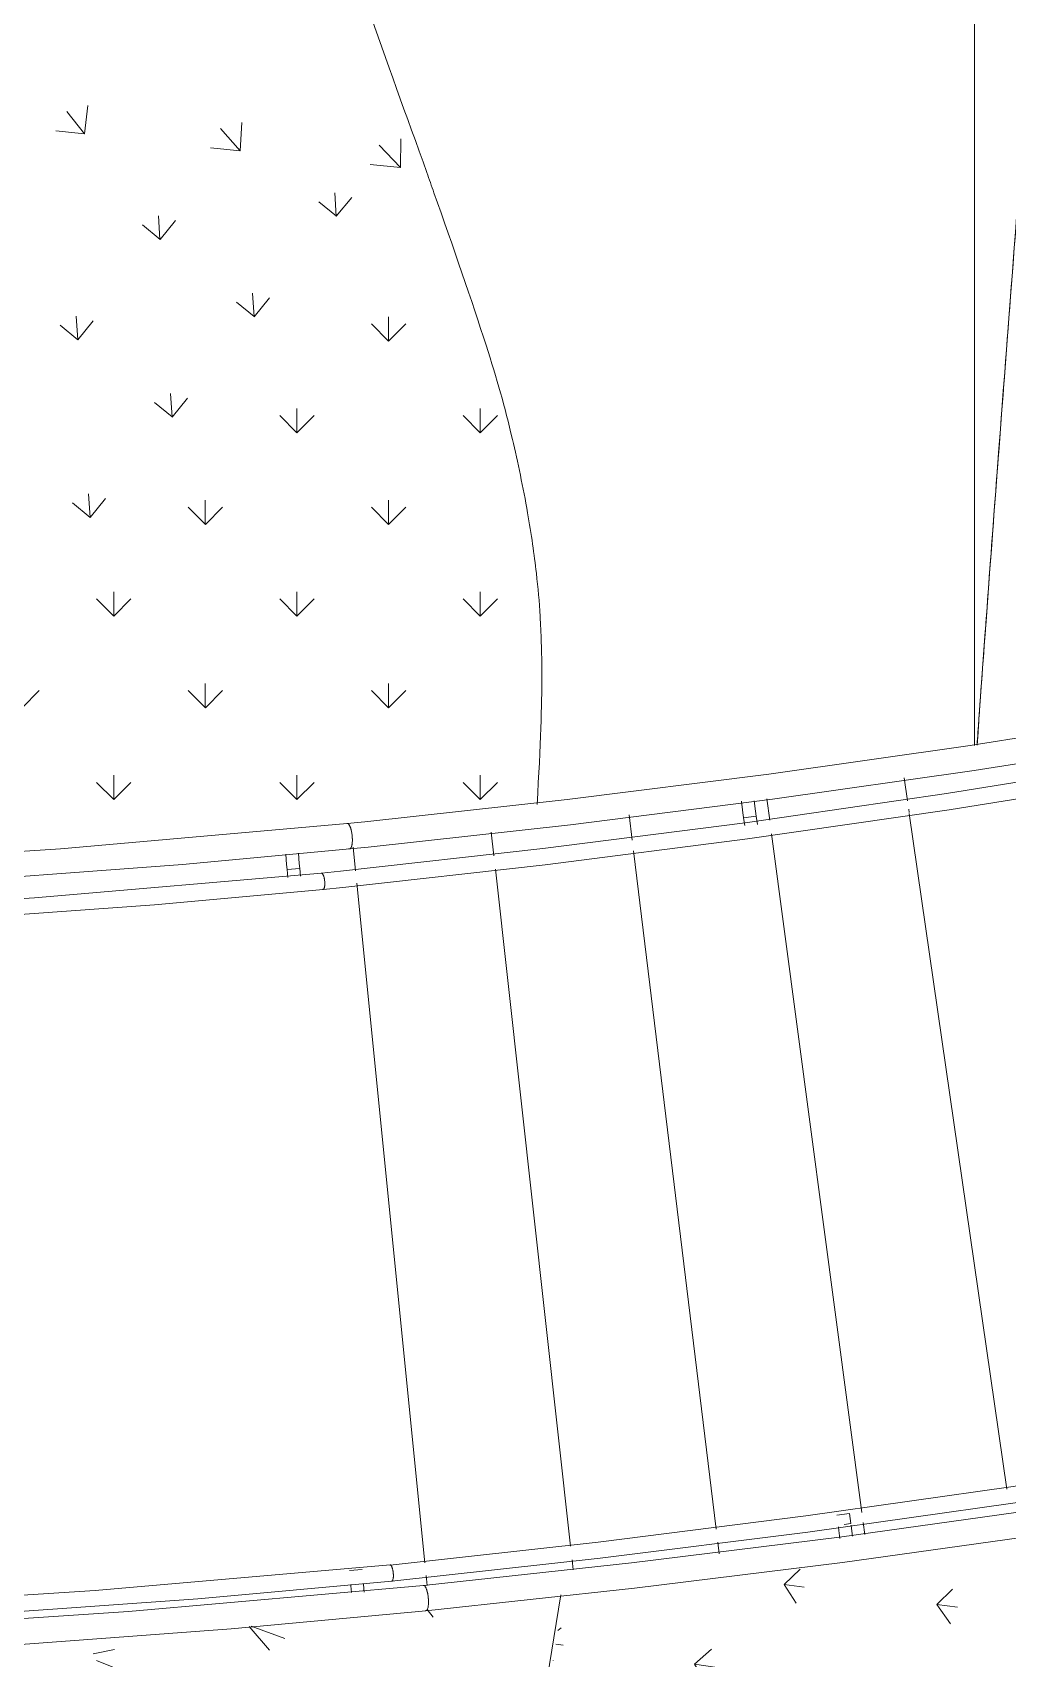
# Model space of a CAD drawing. Header units: millimetres. Extents: x 15878 to 679837, y -72324 to 391440.
# Drawn here: x 94493 to 96404, y 3167 to 6352 of the extents above; entities that cross this region are included whole.
import ezdxf

# ---------------------------------------------------------------- set-up
doc = ezdxf.new("R2010")
doc.units = ezdxf.units.MM
for name, color, linetype, lineweight in [('A-FLOR', 192, 'Continuous', 5), ('A-FLOR-HRAL', 11, 'Continuous', 5), ('A-FLOR-PATT', 8, 'Continuous', 5)]:
    doc.layers.add(name, color=color, linetype=linetype, lineweight=lineweight)

# ---------------------------------------------------------------- blocks, each defined once
blk = doc.blocks.new('Railings 6 - Railings 6-15750741-1_F')
at = {"layer": 'A-FLOR-HRAL'}
for p, q in [((95885.4, 4823.7), (95882.4, 4846.1)), ((95907.6, 4846.7), (95910.2, 4827)), ((95886.7, 4814.1), (95885.4, 4823.7)), ((95911.5, 4817.1), (95886.7, 4813.8)), ((95888.8, 4798.6), (95886.7, 4813.8)), ((95910.2, 4827), (95911.5, 4817.1)), ((95911.5, 4817.1), (95913.7, 4800.8)), ((94990.9, 4722.2), (94989.1, 4742.7)), ((94991.7, 4712.5), (94990.9, 4722.2)), ((95016.7, 4714.4), (94991.8, 4712.2)), ((95014, 4744.4), (95015.8, 4724.4)), ((95015.8, 4724.4), (95016.7, 4714.4)), ((95016.7, 4714.4), (95018, 4699.1)), ((94993.1, 4697.1), (94991.8, 4712.2)), ((96094.1, 3451.1), (96069.3, 3447.7)), ((96094.1, 3451.1), (96096.8, 3431.2)), ((96073.3, 3418), (96072.4, 3425)), ((96075.4, 3402.2), (96073.3, 3418)), ((96083.4, 3429.4), (96096.8, 3431.2)), ((96097.2, 3428.3), (96098.1, 3421.3)), ((96098.1, 3421.3), (96100.1, 3406.4)), ((95139.3, 3341.5), (95114.4, 3339.3)), ((95141.7, 3314.2), (95141.9, 3311.7)), ((95117, 3309.5), (95116.8, 3312)), ((95118.2, 3296), (95117, 3309.5)), ((95141.9, 3311.7), (95143.2, 3297.1))]:
    blk.add_line(p, q, dxfattribs=at)
at = {"layer": 'A-FLOR-HRAL', "flags": 128}
for points in [[(96724.4, 5018), (96330.7, 4955.6), (95936, 4899.4), (95540.5, 4849.6), (95144.1, 4806.1), (95109.6, 4802.6)], [(96732.7, 4968.7), (96338.6, 4906.2), (95943.5, 4850), (95547.5, 4800.1), (95150.8, 4756.5), (95114.6, 4752.9)], [(96678.5, 4924.5), (96284.5, 4861.2), (95889.4, 4804.1), (95493.4, 4753.4), (95096.6, 4709), (95059.2, 4705.2)], [(96683.8, 4892.9), (96289.5, 4829.6), (95894.2, 4772.5), (95497.9, 4721.7), (95100.9, 4677.3), (95062.5, 4673.3)], [(95109.6, 4802.6), (94548, 4753.1), (93985.4, 4716.2), (93658.5, 4700.7)], [(93660.4, 4650.7), (94224, 4680.2), (94786.8, 4722.4), (95114.6, 4752.9)], [(95059.3, 4705.2), (94496.5, 4656.9), (93932.8, 4621.3), (93602.9, 4606.4)], [(93604.1, 4574.4), (94168.6, 4602.6), (94732.3, 4643.5), (95062.4, 4673.4)], [(95193.9, 3350.1), (95601.7, 3395), (96008.8, 3446.2), (96415, 3503.8), (96820.2, 3567.6), (96902.9, 3581.4)], [(95197.1, 3318.3), (95605.2, 3363.2), (96012.5, 3414.4), (96418.9, 3472), (96824.4, 3535.9), (96908.1, 3549.9)], [(95259.1, 3310.2), (95667.2, 3354.3), (96074.6, 3404.7), (96481.2, 3461.5), (96886.8, 3524.6), (96971.2, 3538.5)], [(95264.1, 3260.5), (95672.6, 3304.6), (96080.4, 3355.1), (96487.4, 3411.9), (96893.4, 3475), (96979.5, 3489.2)], [(95193.9, 3350.2), (94616, 3300.3), (94037.2, 3263.2), (93657.1, 3245.7)], [(93658.4, 3213.8), (94238.1, 3242.6), (94817, 3284.1), (95197.1, 3318.3)], [(95259.2, 3310.2), (94680.9, 3259), (94101.6, 3220.5), (93720.5, 3202.1)], [(93722.6, 3152.1), (94302.9, 3182.3), (94882.3, 3225.2), (95264.1, 3260.5)]]:
    blk.add_lwpolyline(points, dxfattribs=at)
at = {"layer": 'A-FLOR-HRAL'}
for points, knots in [([(95108.8, 4802.4), (95109.9, 4802.9), (95111.5, 4802.5), (95113.4, 4800), (95114.5, 4798.1), (95115.3, 4796.4), (95116, 4794.5), (95117, 4791.7), (95117.8, 4788.4), (95118.5, 4785), (95118.9, 4782.4), (95119.3, 4779.6), (95119.6, 4777), (95119.7, 4774.6), (95119.8, 4772.4), (95119.8, 4770.3), (95119.8, 4768.2), (95119.7, 4766.2), (95119.5, 4764.3), (95119.3, 4762.5), (95119, 4760.3), (95118.4, 4757.9), (95117.5, 4755.5), (95116.5, 4753.9), (95115.8, 4753.3), (95115.3, 4753.1)], [-1, -1, -1, -1, -0.861111, -0.791667, -0.756944, -0.722222, -0.6875, -0.652778, -0.583333, -0.548611, -0.513889, -0.479167, -0.444444, -0.416667, -0.388889, -0.361111, -0.333333, -0.305556, -0.277778, -0.25, -0.222222, -0.166667, -0.111111, -0.055556, 0, 0, 0, 0]), ([(95118.4, 4785.5), (95118.3, 4786.2), (95118, 4787.6), (95117.5, 4789.6), (95117, 4791.5), (95116.5, 4793.3), (95115.9, 4794.9), (95115.1, 4796.9), (95114, 4799.1), (95112.7, 4801), (95110.9, 4802.7), (95109.7, 4802.8), (95108.8, 4802.4)], [-0.4443704, -0.4443704, -0.4443704, -0.4443704, -0.4166667, -0.3888889, -0.3611111, -0.3333333, -0.3055556, -0.2777778, -0.2222222, -0.1666667, -0.1111111, 0, 0, 0, 0]), ([(95119.6, 4776.8), (95119.5, 4777), (95119.5, 4778.1), (95119.2, 4780.1), (95118.9, 4782.9), (95118.6, 4784.7), (95118.4, 4785.5)], [-0.5554573, -0.5554573, -0.5554573, -0.5554573, -0.5486111, -0.5138889, -0.4791667, -0.4444444, -0.4444444, -0.4444444, -0.4444444]), ([(95115.3, 4753.1), (95116.4, 4753.6), (95117.7, 4755.4), (95118.7, 4759.1), (95119, 4760.6), (95119.1, 4760.9)], [-1, -1, -1, -1, -0.8611111, -0.7916667, -0.7777778, -0.7777778, -0.7777778, -0.7777778]), ([(95119.1, 4760.9), (95119.1, 4761.3), (95119.3, 4762.4), (95119.5, 4764.3), (95119.7, 4766.7), (95119.8, 4769.2), (95119.8, 4771.9), (95119.7, 4774.4), (95119.6, 4776.1), (95119.6, 4776.8)], [-0.7776446, -0.7776446, -0.7776446, -0.7776446, -0.7569444, -0.7222222, -0.6875, -0.6527778, -0.6180556, -0.5833333, -0.5555556, -0.5555556, -0.5555556, -0.5555556]), ([(95062.9, 4673.5), (95063.6, 4673.8), (95064.4, 4675), (95065.1, 4677.5), (95065.4, 4679.2), (95065.6, 4680.7), (95065.7, 4682.2), (95065.8, 4683.8), (95065.8, 4685.5), (95065.7, 4687.3), (95065.6, 4689), (95065.4, 4691.4), (95064.9, 4694.1), (95064.3, 4696.9), (95063.7, 4699.2), (95062.9, 4701.3), (95061.8, 4703.5), (95060.4, 4705.2), (95059.3, 4705.3), (95058.8, 4705.1)], [-1, -1, -1, -1, -0.861111, -0.791667, -0.756944, -0.722222, -0.6875, -0.652778, -0.618056, -0.583333, -0.548611, -0.513889, -0.444444, -0.388889, -0.333333, -0.277778, -0.222222, -0.111111, 0, 0, 0, 0]), ([(95062.1, 4702.8), (95062.2, 4702.6), (95062.5, 4702.1), (95062.9, 4701.2), (95063.4, 4700), (95064, 4698.2), (95064.5, 4696.1), (95064.9, 4693.9), (95065.3, 4691.6), (95065.6, 4688.9), (95065.8, 4685.8), (95065.8, 4683.1), (95065.6, 4680.6), (95065.2, 4677.7), (95064.4, 4674.8), (95063.5, 4673.7), (95062.9, 4673.5)], [-0.7777778, -0.7777778, -0.7777778, -0.7777778, -0.7569444, -0.7222222, -0.6875, -0.6527778, -0.5833333, -0.5486111, -0.5138889, -0.4444444, -0.3888889, -0.3333333, -0.2777778, -0.2222222, -0.1111111, 0, 0, 0, 0]), ([(95197.5, 3318.4), (95198.2, 3318.8), (95199, 3319.9), (95199.6, 3322.4), (95199.9, 3324.1), (95200.1, 3325.5), (95200.2, 3327.1), (95200.2, 3328.7), (95200.2, 3330.4), (95200.2, 3332.1), (95200, 3333.9), (95199.8, 3336.2), (95199.4, 3338.9), (95198.8, 3341.7), (95198.2, 3344.1), (95197.4, 3346.1), (95196.4, 3348.4), (95195, 3350.1), (95194, 3350.3), (95193.5, 3350)], [-1, -1, -1, -1, -0.861111, -0.791667, -0.756944, -0.722222, -0.6875, -0.652778, -0.618056, -0.583333, -0.548611, -0.513889, -0.444444, -0.388889, -0.333333, -0.277778, -0.222222, -0.111111, 0, 0, 0, 0]), ([(95196.6, 3347.7), (95196.7, 3347.5), (95197, 3347), (95197.4, 3346.1), (95197.9, 3344.8), (95198.5, 3343.1), (95199, 3340.9), (95199.4, 3338.8), (95199.8, 3336.5), (95200.1, 3333.7), (95200.2, 3330.7), (95200.2, 3328), (95200.1, 3325.5), (95199.7, 3322.6), (95198.9, 3319.7), (95198, 3318.7), (95197.5, 3318.4)], [-0.7777778, -0.7777778, -0.7777778, -0.7777778, -0.7569444, -0.7222222, -0.6875, -0.6527778, -0.5833333, -0.5486111, -0.5138889, -0.4444444, -0.3888889, -0.3333333, -0.2777778, -0.2222222, -0.1111111, 0, 0, 0, 0]), ([(95258.5, 3310), (95259.4, 3310.5), (95261, 3310), (95262.9, 3307.5), (95263.9, 3305.6), (95264.6, 3303.9), (95265.4, 3302), (95266.2, 3299.2), (95267.1, 3295.9), (95267.7, 3292.5), (95268.1, 3289.8), (95268.5, 3287), (95268.8, 3284.4), (95268.9, 3282.1), (95269, 3279.9), (95269, 3277.7), (95269, 3275.7), (95268.9, 3273.7), (95268.8, 3271.8), (95268.6, 3270), (95268.3, 3267.8), (95267.7, 3265.4), (95266.9, 3263.1), (95265.9, 3261.5), (95265.2, 3260.9), (95264.8, 3260.7)], [-1, -1, -1, -1, -0.861111, -0.791667, -0.756944, -0.722222, -0.6875, -0.652778, -0.583333, -0.548611, -0.513889, -0.479167, -0.444444, -0.416667, -0.388889, -0.361111, -0.333333, -0.305556, -0.277778, -0.25, -0.222222, -0.166667, -0.111111, -0.055556, 0, 0, 0, 0]), ([(95267.6, 3293), (95267.5, 3293.7), (95267.2, 3295), (95266.8, 3297), (95266.3, 3298.9), (95265.8, 3300.7), (95265.2, 3302.3), (95264.4, 3304.4), (95263.4, 3306.6), (95262.2, 3308.5), (95260.4, 3310.2), (95259.2, 3310.4), (95258.5, 3310)], [-0.4443693, -0.4443693, -0.4443693, -0.4443693, -0.4166667, -0.3888889, -0.3611111, -0.3333333, -0.3055556, -0.2777778, -0.2222222, -0.1666667, -0.1111111, 0, 0, 0, 0]), ([(95268.8, 3284.2), (95268.7, 3284.4), (95268.6, 3285.5), (95268.4, 3287.5), (95268.1, 3290.3), (95267.8, 3292.1), (95267.6, 3293)], [-0.5554591, -0.5554591, -0.5554591, -0.5554591, -0.5486111, -0.5138889, -0.4791667, -0.4444444, -0.4444444, -0.4444444, -0.4444444]), ([(95268.3, 3268.4), (95268.4, 3268.8), (95268.6, 3269.8), (95268.8, 3271.8), (95269, 3274.2), (95269, 3276.6), (95269, 3279.3), (95268.9, 3281.9), (95268.8, 3283.5), (95268.8, 3284.2)], [-0.7776446, -0.7776446, -0.7776446, -0.7776446, -0.7569444, -0.7222222, -0.6875, -0.6527778, -0.6180556, -0.5833333, -0.5555556, -0.5555556, -0.5555556, -0.5555556]), ([(95264.8, 3260.7), (95265.8, 3261.2), (95267, 3262.9), (95268, 3266.6), (95268.3, 3268.1), (95268.3, 3268.4)], [-1, -1, -1, -1, -0.8611111, -0.7916667, -0.7777778, -0.7777778, -0.7777778, -0.7777778])]:
    blk.add_open_spline(points, degree=3, knots=knots, dxfattribs=at)
for points in [[(95112.8, 4753.4), (95113.7, 4752.8), (95114.5, 4752.7), (95115.3, 4753.1)], [(95115.3, 4753.1), (95114.5, 4752.7), (95113.7, 4752.8), (95112.8, 4753.4)], [(95058.8, 4705), (95059.3, 4705.3), (95059.8, 4705.2), (95060.4, 4704.8)], [(95061.3, 4673.7), (95061.9, 4673.3), (95062.4, 4673.3), (95062.9, 4673.5)], [(95062.9, 4673.5), (95062.4, 4673.2), (95061.9, 4673.3), (95061.3, 4673.7)], [(95193.5, 3350), (95194, 3350.2), (95194.5, 3350.2), (95195, 3349.8)], [(95196, 3318.7), (95196.5, 3318.3), (95197, 3318.2), (95197.5, 3318.4)], [(95197.5, 3318.4), (95197, 3318.2), (95196.5, 3318.3), (95196, 3318.6)], [(95264.8, 3260.7), (95264, 3260.3), (95263.2, 3260.4), (95262.4, 3261)], [(95262.4, 3261), (95263.2, 3260.4), (95264, 3260.3), (95264.8, 3260.7)]]:
    blk.add_open_spline(points, degree=3, dxfattribs=at)
blk = doc.blocks.new('FP_182-1_F')
at = {"layer": 'A-FLOR-PATT'}
for p, q in [((96443, 3409.4), (96450.8, 3398.7)), ((95965.9, 3312.2), (95997.6, 3342)), ((95965.9, 3312.2), (96005, 3307)), ((95965.9, 3312.2), (95989.4, 3275.1)), ((96265.4, 3272.6), (96295.9, 3303)), ((96265.4, 3272.6), (96305.9, 3267.3)), ((96265.4, 3272.6), (96292.2, 3234.6)), ((95522.7, 3222.1), (95529, 3227.3)), ((95518.3, 3195.3), (95532.7, 3193.1)), ((95790.2, 3155.9), (95824, 3185)), ((95513.1, 3163.3), (95513.6, 3162.3)), ((95790.2, 3155.9), (95830.3, 3150.3)), ((95790.2, 3155.9), (95813, 3118.9)), ((96096.8, 3112.8), (96129.3, 3142.5)), ((96096.8, 3112.8), (96138.3, 3107)), ((96096.8, 3112.8), (96122.9, 3075)), ((96413.9, 3068.5), (96445, 3098.8)), ((96413.9, 3068.5), (96456.7, 3062.5)), ((96413.9, 3068.5), (96443.3, 3029.8)), ((95604, 3003), (95639.7, 3031.4)), ((95604, 3003), (95644.9, 2996.9)), ((95604, 3003), (95626.1, 2966)), ((95917.5, 2957), (95951.9, 2985.9)), ((95917.5, 2957), (95959.9, 2950.8)), ((95917.5, 2957), (95942.9, 2919.3)), ((96241.6, 2909.6), (96274.7, 2939.1)), ((96241.6, 2909.6), (96285.3, 2903.1)), ((96241.6, 2909.6), (96270.2, 2871)), ((95727.6, 2804.5), (95764, 2832.9)), ((95727.6, 2804.5), (95770.8, 2798)), ((95727.6, 2804.5), (95752.2, 2767)), ((96058.5, 2754.5), (96093.6, 2783.3)), ((96058.5, 2754.5), (96103.2, 2747.7)), ((96058.5, 2754.5), (96086.5, 2716.1)), ((96400.2, 2701.9), (96434, 2731.2)), ((95527, 2655), (95565.4, 2682.8)), ((96400.2, 2701.9), (96446.3, 2694.7)), ((96400.2, 2701.9), (96431.4, 2662.4)), ((95527, 2655), (95571.2, 2648.2)), ((95527, 2655), (95551, 2617.6)), ((95864.8, 2602.9), (95902, 2631.1)), ((95864.8, 2602.9), (95910.4, 2595.8)), ((95864.8, 2602.9), (95878.4, 2583.9))]:
    blk.add_line(p, q, dxfattribs=at)
blk = doc.blocks.new('FP_190-1_F')
at = {"layer": 'A-FLOR-PATT'}
for p, q in [((95266.6, 3263.2), (95278.1, 3247.7)), ((94917.7, 3229.8), (94957.4, 3183.5)), ((94921.4, 3230.1), (94987.7, 3206)), ((94611.6, 3176.4), (94653.4, 3184.4)), ((94618.1, 3163), (94673.2, 3140.7)), ((94634.3, 3129.7), (94648, 3114.9)), ((95384.3, 3092.2), (95435.8, 3111.1)), ((95384.3, 3092.2), (95433.5, 3083.5)), ((95384.3, 3092.2), (95403.8, 3060)), ((95116.5, 2988.5), (95165.9, 3008.4)), ((95116.5, 2988.5), (95172.8, 2974.1)), ((95116.5, 2988.5), (95148.1, 2947.3)), ((95466, 2936.1), (95474.3, 2942)), ((95466, 2936.1), (95473.4, 2936.5)), ((95466, 2936.1), (95471.1, 2922.7)), ((94860, 2879.7), (94907.2, 2900.5)), ((94860, 2879.7), (94923.4, 2859.5)), ((94860, 2879.7), (94903.8, 2829.3)), ((95263.3, 2784.7), (95300.4, 2813.5)), ((95263.3, 2784.7), (95303.7, 2781.9)), ((95263.3, 2784.7), (95284.7, 2750.9)), ((95071.8, 2627.1), (95106.9, 2657.2)), ((95355.8, 2620.2), (95380.8, 2657.9)), ((95071.8, 2627.1), (95119.4, 2618.8)), ((95071.8, 2627.1), (95105.5, 2584.3)), ((95355.8, 2620.2), (95380.5, 2628.9)), ((95355.8, 2620.2), (95367.1, 2593.7)), ((95229.6, 2414.8), (95252.4, 2453.9)), ((95229.6, 2414.8), (95261.3, 2418.1)), ((95229.6, 2414.8), (95253.1, 2379.4)), ((95114.7, 2201.9), (95135.4, 2242.4)), ((95114.7, 2201.9), (95153.6, 2199.8)), ((95114.7, 2201.9), (95150.5, 2157.4))]:
    blk.add_line(p, q, dxfattribs=at)
blk = doc.blocks.new('FP_333-1_F')
at = {"layer": 'A-FLOR-PATT'}
for p, q in [((94594.6, 6153.3), (94560.2, 6197)), ((94594.6, 6153.3), (94601.6, 6208.8)), ((94594.6, 6153.3), (94538.4, 6159.5)), ((94899.6, 6120), (94861.6, 6163.9)), ((94899.6, 6120), (94903.3, 6175.8)), ((94899.6, 6120), (94841.7, 6126.2)), ((95214.1, 6087.5), (95172.5, 6131.5)), ((95214.1, 6087.5), (95214.5, 6143.6)), ((95214.1, 6087.5), (95154.4, 6093.5))]:
    blk.add_line(p, q, dxfattribs=at)

msp = doc.modelspace()

# ---------------------------------------------------------------- hatches: boundary and pattern name
at = {"layer": 'A-FLOR-PATT'}
h = msp.add_hatch(dxfattribs=at)
h.set_pattern_fill('FP_1943', color=256, style=0, pattern_type=2)
h.set_pattern_definition([(93.914, (91114.26, 10562.58), (-184.7004, 151.3886), [46.237, -302.506]), (50.695, (91114.26, 10562.58), (-184.702, 151.388), [47.625, -206.375]), (140.661, (91114.26, 10562.58), (-160.895, -196.542), [44.778, -194.038])])
h.paths.add_polyline_path([(94135.5, 4723.3), (94170.3, 4726.6), (95265.8, 6077.4), (93272.4, 5803.7), (94134.2, 4724.9)], flags=0)
h = msp.add_hatch(dxfattribs=at)
h.set_pattern_fill('FP_1942', color=256, style=0, pattern_type=2)
h.set_pattern_definition([(90, (0, 0), (-179.605, 179.605), [47.625, -311.585]), (45, (0, 0), (-179.6051, 179.6051), [47.625, -206.375]), (135, (0, 0), (-179.6051, -179.6051), [47.625, -206.375])])
h.paths.add_polyline_path([(94170.3, 4726.6), (94686.1, 4762.9), (95310.3, 4821.8), (95481.8, 4842.7), (95490.8, 5043.2), (95486.5, 5228.5), (95469.5, 5373.9), (95437.4, 5538.7), (95395.2, 5696.8), (95314, 5940.8), (95265.8, 6077.4), (94174.8, 4732.2)], flags=0)

# ---------------------------------------------------------------- linework, layer by layer
at = {"layer": 'A-FLOR', "color": 253}
msp.add_line((96339.3, 4955.5), (96339.3, 14595.9), dxfattribs=at)
at = {"layer": 'A-FLOR'}
for p, q in [((96207.8, 4846.7), (96201.3, 4892.2)), ((95937.9, 4809.1), (95932.3, 4851.2)), ((95668.1, 4769.7), (95662.1, 4819.4)), ((96211.1, 4824.2), (96210.2, 4830.6)), ((96402.3, 3498.7), (96211.4, 4822.4)), ((95397.3, 4739.1), (95392.1, 4785.8)), ((96118.4, 3453), (95941.4, 4782.5)), ((95126.2, 4709.8), (95121.6, 4756.1)), ((95832.8, 3420.1), (95670.7, 4749.1)), ((95261.7, 3354.7), (95128.6, 4685.7)), ((95547.3, 3386.9), (95400.1, 4713.3)), ((96124.2, 3409.7), (96121, 3433.2)), ((95838.7, 3372.1), (95835.9, 3394.8)), ((95552.5, 3340.4), (95550.3, 3360.1)), ((95266.2, 3310), (95264.2, 3329.7)), ((95408.5, 2555.1), (95528.1, 3291.4))]:
    msp.add_line(p, q, dxfattribs=at)
at = {"layer": 'A-FLOR', "color": 253}
msp.add_open_spline([(96344.2, 4955.8), (96363.4, 5228.2), (96422.9, 6006.5), (96474.7, 6683.8), (96536.1, 7433.3), (96632.7, 8535.2), (96709.3, 9262.6), (96793.3, 9945.2), (96869.9, 10428.7), (96983.5, 11144.8), (97158.4, 11967.1), (97263.8, 12462.2), (97366.7, 12846.1), (97600.6, 13718.3), (97871.6, 14604.1), (98220, 15656.1), (98393.4, 16189.3), (99090.6, 18103.7), (99821.1, 20005.7), (100219.1, 20990.3), (100696.9, 22115.4), (101075.7, 22965.8), (101324.5, 23514.1), (101542, 23980.3), (101787.4, 24506.3), (102046.2, 25036.6), (102281.7, 25498.7), (102739.9, 26397.5), (103051.3, 26982.9), (103277.8, 27391.3), (103534.7, 27854.6), (104099.2, 28831.9), (104705.7, 29824.7), (105214.7, 30626), (105396.2, 30905.4), (105678.8, 31330.9), (106106.1, 31953.1), (106610.7, 32673.4), (106889.4, 33056.9), (107294.6, 33606.4), (107669.6, 34094.8), (108084.1, 34625.2), (108384.3, 34998.9), (108572.1, 35230.7), (108883.6, 35607.2), (109336.8, 36137.4), (109510.5, 36332.7), (109662.8, 36505.2), (109880.1, 36742.5), (110080.1, 36961), (110293.3, 37185.3), (110502.2, 37401.5), (110857.2, 37756.3), (111355, 38240.5), (111771.3, 38639.5), (112018.5, 38878.1), (112335.1, 39194.7), (112542.5, 39407.3), (112814.2, 39698.6), (113004.6, 39913.6), (113150.8, 40081.6), (113200.6, 40143.1), (113407.6, 40398.7), (113554.8, 40593.9), (113669.5, 40751.7), (113835.4, 40997.6), (113977.7, 41225.2), (114088.3, 41416.7), (114174.6, 41572.4), (114282, 41787.6), (114379.3, 41996.1), (114442.8, 42145.6), (114541.5, 42416.5), (114601.3, 42612.1), (114644.6, 42773.6), (114675.1, 42895.7), (114712.3, 43087), (114732.3, 43229.3), (114758.3, 43460.1), (114771.1, 43704), (114771.1, 43887.1), (114758.5, 44252.1), (114729.6, 44526.8), (114699.1, 44775.8), (114650.1, 45054.2), (114594.1, 45342.6), (114508.4, 45746), (114293.8, 46547.5), (114131.8, 47077.7), (113870.8, 47881.5), (113711.7, 48343.9), (113514.1, 48952.2), (113319.2, 49565.4), (113107.2, 50229.3), (112893.7, 50910.9), (112732.1, 51423.6), (112605.7, 51823.7), (112490.3, 52186.6), (112198.3, 53117), (112074.7, 53506.3), (111938.1, 53934.2), (111803.4, 54349), (111715.9, 54618.4), (111562.6, 55064), (111277.3, 55848.2), (111184.2, 56091), (110994.8, 56560), (110770.5, 57041.1), (110610.8, 57341.6)], degree=3, knots=[-188.381065, -188.381065, -188.381065, -188.381065, -186.510019, -184.068686, -181.285656, -178.450787, -175.686299, -173.59668, -171.514172, -169.264056, -166.995846, -165.08619, -163.108389, -160.670643, -157.454768, -154.613653, -150.556182, -145.481425, -139.857851, -135.126592, -131.606639, -128.590165, -126.3486, -124.49083, -122.646284, -120.797116, -118.478861, -116.080736, -113.73908, -111.922024, -109.595282, -106.506213, -102.957809, -100.280123, -98.316939, -96.566761, -94.218526, -91.910478, -89.68123, -87.740781, -85.582316, -83.646486, -82.058071, -80.671684, -79.046547, -77.461894, -76.160251, -75.270006, -74.341551, -73.326294, -72.334157, -71.116866, -69.478015, -67.53695, -65.769305, -64.271796, -63.080401, -61.829013, -60.753383, -59.759084, -59.11429, -58.423778, -57.709416, -56.868094, -56.062186, -55.230066, -54.369402, -53.638497, -52.938153, -52.228048, -51.535056, -50.789737, -50.072364, -49.349764, -48.805109, -48.270928, -47.762544, -47.137584, -46.458665, -45.736541, -44.86891, -43.966285, -42.989509, -42.102979, -41.197186, -40.114602, -38.433206, -36.466535, -34.02607, -31.958603, -29.797912, -27.85797, -25.690428, -23.441085, -21.307789, -19.477986, -18.01326, -16.069469, -14.137935, -12.13146, -10.715054, -9.435725, -8.132416, -6.392924, -4.678867, -2.926895, -1.507379, 0, 0, 0, 0], dxfattribs=at)
at = {"layer": 'A-FLOR'}
for points, knots in [([(111057.5, 40199.3), (110790.1, 39908.9), (110517.8, 39628.6), (110400, 39510.7), (110281.8, 39392.4), (110147.1, 39257.7), (109996.1, 39106.7), (109773.7, 38884.2), (109640.9, 38751.3), (109526.4, 38631.5), (109352.9, 38451.7), (109207.5, 38295.8), (109022.1, 38094.2), (108838, 37889.6), (108561.1, 37574.5), (108332.4, 37308.5), (108127.1, 37063.7), (107888.6, 36773.4), (107656.6, 36482.6), (107437.2, 36207.5), (107137.1, 35819.9), (106825.2, 35412.3), (106393.6, 34835.9), (105710.2, 33904.1), (105283.8, 33307.4), (104840.1, 32673.4), (104542.6, 32240.6), (104248.1, 31803.8), (104007.4, 31440.1), (103774.5, 31089.3), (103554.1, 30743.2), (103245.8, 30255), (102915.3, 29720.1), (102666.9, 29306.6), (102341.2, 28755.6), (102137.7, 28402.8), (101917.6, 28015), (101724.1, 27665.9), (101512.6, 27272.2), (101206.7, 26696.7), (100753.6, 25807), (100167.1, 24592.7), (99840, 23881.7), (99461.8, 23036.9), (99327.5, 22727.7), (99130.6, 22269.2), (98858.2, 21613.2), (98628.9, 21054.6), (98287.2, 20194.4), (97985.6, 19413), (97521.6, 18157), (97178, 17180.9), (96585.8, 15391.3), (96361.8, 14677.3), (96080.9, 13727.3), (95862.9, 12957), (95646.5, 12149), (95425, 11259.7), (95212, 10336.2), (95108.2, 9847.3), (95024.2, 9414.7), (94959.3, 9004.9), (94905.2, 8535.9), (94891, 8300.7), (94881, 8013.1), (94884.3, 7826), (94899.9, 7530.5), (94938.5, 7216.5), (95002.2, 6869.8), (95050.3, 6702.4), (95150.3, 6394.7), (95225.5, 6190), (95265.8, 6077.4)], [0, 0, 0, 0, 1.040791, 1.832923, 2.406032, 3.030525, 3.816023, 4.598692, 5.329046, 5.988659, 6.675971, 7.481465, 8.314642, 9.373448, 10.516247, 11.707536, 12.850818, 14.017361, 15.219198, 16.54625, 18.027727, 19.911701, 22.522901, 25.374752, 28.28534, 30.506937, 32.502675, 34.129315, 35.64213, 37.027655, 38.567488, 40.334422, 42.180029, 44.094249, 45.766264, 47.39845, 48.76733, 50.179588, 51.816827, 54.109052, 57.386823, 60.807697, 64.148989, 66.384634, 68.310244, 70.00046, 71.982323, 74.430541, 77.017921, 80.408721, 83.918851, 88.573994, 92.583563, 96.544914, 99.32071, 102.19295, 104.984003, 107.93611, 110.520124, 112.584157, 114.065593, 115.516885, 116.743962, 117.832153, 118.608743, 119.451249, 120.325083, 121.379701, 122.301253, 123.244804, 124.16954, 125.173456, 125.173456, 125.173456, 125.173456]), ([(96383, 5483.5), (96392.3, 5605.9), (96410.4, 5843.2), (96425.2, 6036.3), (96431.9, 6124.1)], [-187.266842, -187.266842, -187.266842, -187.266842, -186.510019, -185.770037, -185.770037, -185.770037, -185.770037]), ([(95265.8, 6077.4), (95270.4, 6064.4), (95312.1, 5947.5), (95385.5, 5734.5), (95427.8, 5587), (95463.7, 5418), (95481.2, 5294.2), (95488.4, 5210.2), (95492.6, 5104.2), (95489.3, 4959.1), (95481.7, 4839.9)], [125.173456, 125.173456, 125.173456, 125.173456, 125.289285, 126.20896, 126.950817, 127.44421, 127.861138, 128.211019, 128.579978, 128.985523, 128.985523, 128.985523, 128.985523])]:
    msp.add_open_spline(points, degree=3, knots=knots, dxfattribs=at)
for points in [[(96347.8, 5007.3), (96358.5, 5156.6), (96370.8, 5322.2), (96383, 5483.5)], [(96344.2, 4956), (96345.4, 4972.8), (96346.6, 4990), (96347.8, 5007.3)]]:
    msp.add_open_spline(points, degree=3, dxfattribs=at)

# ---------------------------------------------------------------- block references
for name in ['FP_333-1_F', 'FP_182-1_F', 'FP_190-1_F']:
    msp.add_blockref(name, (0, 0), dxfattribs=at)
at = {"layer": 'A-FLOR-HRAL'}
msp.add_blockref('Railings 6 - Railings 6-15750741-1_F', (0, 0), dxfattribs=at)

doc.saveas('drawing.dxf')
